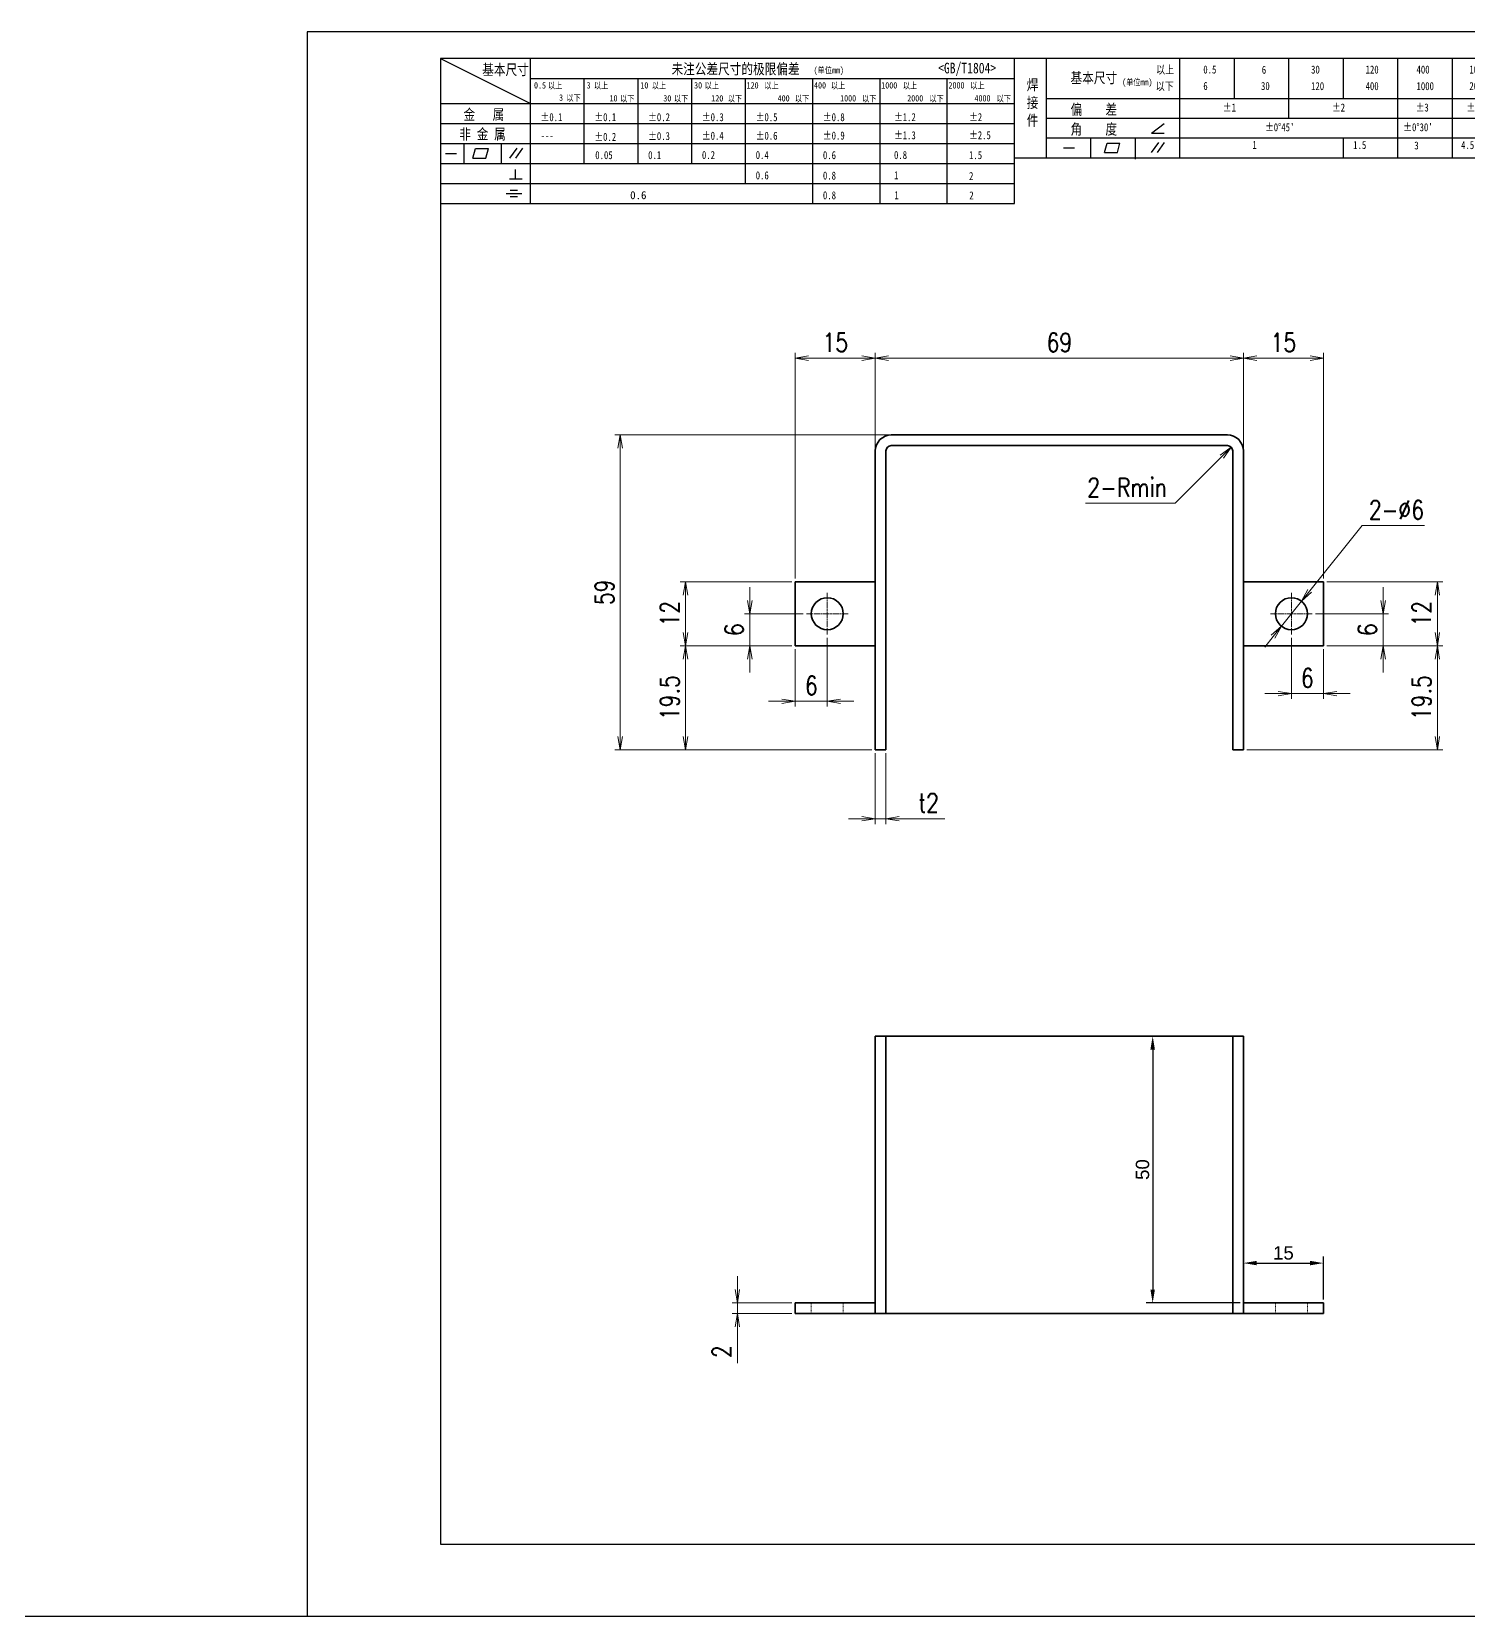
# Model space of a CAD drawing. Header units: millimetres. Extents: x 1201 to 11615, y -7347 to 2683.
# Drawn here: x 8830 to 9099.3, y -3109.3 to -2812.3 of the extents above; entities that cross this region are included whole.
import ezdxf
from ezdxf.enums import TextEntityAlignment as Align

# ---------------------------------------------------------------- set-up
doc = ezdxf.new("R2010")
doc.units = ezdxf.units.MM
for name, pattern in [('AM_ISO02W050x2', [3.75, 3, -0.75]), ('AM_ISO08W050x2', [9, 6, -0.75, 1.5, -0.75]), ('CENTER', [2, 1.25, -0.25, 0.25, -0.25])]:
    doc.linetypes.add(name, pattern=pattern)
for name, color, linetype, lineweight in [('CENTER', 2, 'AM_ISO08W050x2', 15), ('DIM', 3, 'Continuous', 20), ('DRAWING', 7, 'Continuous', 35), ('HIDDEN', 1, 'AM_ISO02W050x2', 18), ('图框', 7, 'Continuous', 15)]:
    doc.layers.add(name, color=color, linetype=linetype, lineweight=lineweight)
doc.layers.add('图\\M+19E79\\M+195B6\\M+18E9A', color=7, linetype='Continuous')
doc.styles.add('DIM', font='romans.shx', dxfattribs={"width": 0.8, "bigfont": 'bigfont.shx'})
doc.styles.get("Standard").update_dxf_attribs({"font": 'arial.ttf'})
doc.styles.add('STYLE1', font='')
doc.styles.add('国标', font='simfang.ttf', dxfattribs={"width": 0.8})
doc.styles.add('标题\\M+18E9A', font='romand.shx', dxfattribs={"oblique": 10, "bigfont": 'bigfont.shx'})
doc.styles.get('STYLE1').set_extended_font_data('SimSun')
doc.dimstyles.new('ISO-25', dxfattribs={"dimtxt": 2.5, "dimasz": 2.5, "dimexe": 1.25, "dimexo": 0.625, "dimtad": 1, "dimtxsty": 'Standard', "dimcen": 2.5, "dimadec": 0, "dimazin": 0, "dimtfac": 1, "dimtmove": 0, "dimatfit": 3, "dimfxl": 0, "dimarcsym": 0})
doc.dimstyles.new('YH 1-1$0', dxfattribs={"dimtxt": 3.5, "dimasz": 2.5, "dimexe": 1, "dimexo": 0.625, "dimgap": 1.2, "dimtad": 1, "dimzin": 9, "dimdsep": 46, "dimtxsty": 'DIM', "dimblk": 'OPEN', "dimcen": 0, "dimclrd": 8, "dimclre": 8, "dimclrt": 2, "dimazin": 2, "dimtfac": 0.5, "dimtmove": 0, "dimatfit": 3, "dimldrblk": 'OPEN', "dimfxl": 0, "dimtolj": 1, "dimlwd": 13, "dimlwe": 13, "dimarcsym": 0})
doc.dimstyles.new('YH 1-1$3', dxfattribs={"dimtxt": 3.5, "dimasz": 2.5, "dimexe": 1, "dimexo": 0.625, "dimgap": 1.2, "dimtad": 1, "dimtoh": 1, "dimzin": 9, "dimdsep": 46, "dimtxsty": 'DIM', "dimblk": 'OPEN', "dimcen": 0, "dimclrd": 8, "dimclre": 8, "dimclrt": 2, "dimazin": 2, "dimtfac": 0.5, "dimtmove": 0, "dimatfit": 3, "dimldrblk": 'OPEN', "dimfxl": 0, "dimtolj": 1, "dimlwd": 13, "dimlwe": 13, "dimarcsym": 0})
doc.dimstyles.new('YH 1-1$4', dxfattribs={"dimtxt": 3.5, "dimasz": 2.5, "dimexe": 1, "dimexo": 0.625, "dimgap": 1.2, "dimtad": 1, "dimtoh": 1, "dimzin": 9, "dimdsep": 46, "dimtxsty": 'DIM', "dimblk": 'OPEN', "dimcen": 0, "dimclrd": 8, "dimclre": 8, "dimclrt": 2, "dimazin": 2, "dimtfac": 0.5, "dimtmove": 0, "dimatfit": 3, "dimldrblk": 'OPEN', "dimfxl": 0, "dimtolj": 1, "dimlwd": 13, "dimlwe": 13, "dimarcsym": 0})

# ---------------------------------------------------------------- blocks, each defined once
blk = doc.blocks.new('GZDEH零件A3图框V01版')
at = {"color": 1, "linetype": 'CENTER', "lineweight": 5, "ltscale": 16.256}
for p, q in [((3175.79, -1823.28), (3175.79, -1830.32)), ((3179.31, -1826.8), (3172.27, -1826.8))]:
    blk.add_line(p, q, dxfattribs=at)
at = {"color": 2, "linetype": 'ByBlock', "lineweight": 30}
for p, q in [((3169.66, -1825.2), (3160.66, -1823.8)), ((3160.66, -1829.8), (3160.66, -1823.8)), ((3169.66, -1825.2), (3169.66, -1828.4)), ((3169.66, -1828.4), (3160.66, -1829.8))]:
    blk.add_line(p, q, dxfattribs=at)
at = {"color": 1, "linetype": 'CENTER', "lineweight": 5, "ltscale": 9.144}
blk.add_line((3169.96, -1826.8), (3160.14, -1826.8), dxfattribs=at)
at = {"color": 2, "linetype": 'ByBlock', "lineweight": 30}
for radius in [3, 1.6]:
    blk.add_circle((3175.79, -1826.8), radius, dxfattribs=at)
at = {"layer": 'Defpoints', "linetype": 'Continuous'}
for p, q in [((2857.49, -1549.46), (2857.49, -1846.46)), ((3277.49, -1549.46), (2857.49, -1549.46)), ((3277.49, -1846.46), (3277.49, -1549.46)), ((2857.49, -1846.46), (3277.49, -1846.46))]:
    blk.add_line(p, q, dxfattribs=at)
at = {"layer": '图\\M+19E79\\M+195B6\\M+18E9A', "linetype": 'Continuous', "lineweight": 30}
for p, q in [((2882.49, -1554.46), (2882.49, -1832.96)), ((3272.49, -1554.46), (2882.49, -1554.46)), ((3272.49, -1832.96), (3272.49, -1554.46)), ((2882.49, -1832.96), (3272.49, -1832.96))]:
    blk.add_line(p, q, dxfattribs=at)
at = {"layer": '图\\M+19E79\\M+195B6\\M+18E9A', "color": 9}
for p, q in [((2882.49, -1554.46), (2899.37, -1562.92)), ((2899.37, -1581.67), (2899.37, -1554.46)), ((2990.09, -1581.67), (2990.09, -1554.46)), ((2996.09, -1573.08), (2996.09, -1554.46)), ((3021.09, -1561.98), (3021.09, -1554.46)), ((3031.31, -1561.98), (3031.31, -1554.46)), ((3041.53, -1561.98), (3041.53, -1554.46)), ((3051.75, -1561.98), (3051.75, -1554.46)), ((3061.98, -1561.98), (3061.98, -1554.46)), ((3072.2, -1561.98), (3072.2, -1554.46)), ((3082.42, -1561.98), (3082.42, -1554.46)), ((3092.64, -1561.98), (3092.64, -1554.46)), ((3102.86, -1561.98), (3102.86, -1554.46)), ((3113.09, -1573.08), (3113.09, -1554.46)), ((2899.37, -1558.24), (2990.09, -1558.24)), ((2909.45, -1574.17), (2909.45, -1558.24)), ((2919.53, -1574.17), (2919.53, -1558.24)), ((2929.61, -1574.17), (2929.61, -1558.24)), ((2939.69, -1577.92), (2939.69, -1558.24)), ((2952.29, -1581.67), (2952.29, -1558.24)), ((2964.89, -1581.67), (2964.89, -1558.24)), ((2977.49, -1581.67), (2977.49, -1558.24)), ((2996.09, -1561.98), (3113.09, -1561.98)), ((3021.09, -1573.08), (3021.09, -1561.98)), ((3041.53, -1565.68), (3041.53, -1561.98)), ((3061.98, -1573.08), (3061.98, -1561.98)), ((3072.2, -1573.08), (3072.2, -1561.98)), ((3082.42, -1565.68), (3082.42, -1561.98)), ((3092.64, -1565.68), (3092.64, -1561.98)), ((3102.86, -1565.68), (3102.86, -1561.98)), ((2882.49, -1562.92), (2990.09, -1562.92)), ((2882.49, -1566.67), (2990.09, -1566.67)), ((2996.09, -1565.68), (3113.09, -1565.68)), ((3015.75, -1568.51), (3018.15, -1566.66)), ((2882.49, -1570.42), (2990.09, -1570.42)), ((2886.92, -1574.12), (2886.92, -1570.42)), ((2893.91, -1574.12), (2893.91, -1570.42)), ((2996.09, -1569.38), (3113.09, -1569.38)), ((3004.42, -1573.08), (3004.42, -1569.38)), ((3006.97, -1572.12), (3007.45, -1570.33)), ((3007.45, -1570.33), (3009.86, -1570.33)), ((3009.39, -1572.12), (3009.86, -1570.33)), ((3012.75, -1573.08), (3012.75, -1569.38)), ((3015.75, -1568.51), (3018.15, -1568.51)), ((3015.81, -1572.12), (3017.15, -1570.26)), ((3016.89, -1572.12), (3018.23, -1570.26)), ((3051.75, -1573.08), (3051.75, -1569.38)), ((3082.42, -1573.08), (3082.42, -1569.48)), ((3092.64, -1573.08), (3092.64, -1569.38)), ((3102.86, -1573.08), (3102.86, -1569.38)), ((2883.43, -1572.27), (2885.49, -1572.27)), ((2888.59, -1573.16), (2889.07, -1571.37)), ((2888.59, -1573.16), (2891, -1573.16)), ((2889.07, -1571.37), (2891.48, -1571.37)), ((2891, -1573.16), (2891.48, -1571.37)), ((2895.52, -1573.16), (2896.85, -1571.3)), ((2896.6, -1573.16), (2897.94, -1571.3)), ((2990.09, -1573.08), (3113.09, -1573.08)), ((2999.26, -1571.23), (3001.32, -1571.23)), ((3006.97, -1572.12), (3009.39, -1572.12)), ((3012.75, -1573.33), (3012.75, -1573.08)), ((2882.49, -1574.17), (2990.09, -1574.17)), ((2895.42, -1577.05), (2897.81, -1577.05)), ((2896.58, -1577.05), (2896.58, -1575.28)), ((2882.49, -1577.92), (2990.09, -1577.92)), ((2894.79, -1579.77), (2897.77, -1579.77)), ((2895.57, -1579.17), (2896.92, -1579.17)), ((2882.49, -1581.67), (2990.09, -1581.67)), ((2895.57, -1580.37), (2896.93, -1580.37)), ((3272.49, -1788.46), (3092.49, -1788.46)), ((3124.99, -1788.46), (3124.99, -1815.96)), ((3181.99, -1788.46), (3181.99, -1832.96)), ((3247.49, -1788.46), (3247.49, -1832.96)), ((3181.99, -1802.21), (3092.49, -1802.21)), ((3181.99, -1802.21), (3272.49, -1802.21)), ((3181.99, -1815.96), (3092.49, -1815.96)), ((3114.17, -1815.96), (3114.17, -1832.96)), ((3114.17, -1815.96), (3114.17, -1832.96)), ((3135.83, -1815.96), (3135.83, -1832.96)), ((3135.83, -1815.96), (3135.83, -1832.96)), ((3181.99, -1815.96), (3272.49, -1815.96))]:
    blk.add_line(p, q, dxfattribs=at)
at = {"layer": '图\\M+19E79\\M+195B6\\M+18E9A', "color": 7}
blk.add_line((3272.49, -1788.46), (3092.49, -1788.46), dxfattribs=at)
at = {"layer": '图\\M+19E79\\M+195B6\\M+18E9A', "color": 9, "linetype": 'Continuous'}
blk.add_line((3092.49, -1832.96), (3092.49, -1788.46), dxfattribs=at)
at = {"layer": '图框', "color": 7}
for p, q in [((3157.49, -1749.46), (3272.49, -1749.46)), ((3157.49, -1832.96), (3157.49, -1749.46))]:
    blk.add_line(p, q, dxfattribs=at)
at = {"layer": '图框', "color": 9}
for p, q in [((3157.49, -1755.46), (3162.49, -1749.46)), ((3162.49, -1749.46), (3167.49, -1755.46)), ((3167.49, -1788.46), (3167.49, -1749.46)), ((3240.49, -1788.46), (3240.49, -1749.46)), ((3252.49, -1749.46), (3252.49, -1788.46)), ((3157.49, -1755.46), (3272.49, -1755.46)), ((3157.49, -1761.46), (3162.49, -1755.46)), ((3162.49, -1755.46), (3167.49, -1761.46)), ((3157.49, -1761.46), (3272.49, -1761.46)), ((3157.49, -1767.46), (3162.49, -1761.46)), ((3162.49, -1761.46), (3167.49, -1767.46)), ((3157.49, -1767.46), (3272.49, -1767.46)), ((3157.49, -1773.46), (3162.49, -1767.46)), ((3162.49, -1767.46), (3167.49, -1773.46)), ((3157.49, -1773.46), (3272.49, -1773.46)), ((3157.49, -1779.46), (3162.49, -1773.46)), ((3162.49, -1773.46), (3167.49, -1779.46)), ((3157.49, -1779.46), (3272.49, -1779.46))]:
    blk.add_line(p, q, dxfattribs=at)
at = {"layer": '图框', "color": 9, "linetype": 'Continuous'}
blk.add_line((3181.99, -1749.46), (3181.99, -1832.96), dxfattribs=at)
at = {"layer": '图\\M+19E79\\M+195B6\\M+18E9A', "color": 9, "style": '国标'}
for s, height, width, p in [('基本尺寸', 2, 0.8, (2890.33, -1557.58)), ('未注公差尺寸的极限偏差', 2, 0.8, (2925.81, -1557.44)), ('<GB/T1804>', 2, 0.8, (2975.78, -1557.27)), ('以上', 1.5, 0.8, (3016.64, -1557.33)), ('0.5', 1.5, 0.8, (3025.49, -1557.3)), ('6', 1.5, 0.8, (3036.45, -1557.34)), ('30', 1.5, 0.8, (3045.69, -1557.31)), ('120', 1.5, 0.8, (3055.91, -1557.31)), ('400', 1.5, 0.8, (3065.46, -1557.31)), ('1000', 1.5, 0.8, (3075.36, -1557.31)), ('2000', 1.5, 0.8, (3085.57, -1557.31)), ('4000', 1.5, 0.8, (3095.57, -1557.31)), ('8000', 1.5, 0.8, (3105.7, -1557.31)), ('30', 1.2, 0.8, (2930.04, -1560.11)), ('基本尺寸', 2, 0.8, (3000.6, -1559.1)), ('以下', 1.5, 0.8, (3016.58, -1560.43)), ('6', 1.5, 0.8, (3025.49, -1560.38)), ('30', 1.5, 0.8, (3036.31, -1560.39)), ('120', 1.5, 0.8, (3045.69, -1560.41)), ('400', 1.5, 0.8, (3055.91, -1560.41)), ('1000', 1.5, 0.8, (3065.46, -1560.41)), ('2000', 1.5, 0.8, (3075.36, -1560.41)), ('4000', 1.5, 0.8, (3085.57, -1560.41)), ('8000', 1.5, 0.8, (3095.57, -1560.41)), ('12000', 1.5, 0.8, (3105.7, -1560.41)), ('金   属', 2, 0.8, (2886.82, -1565.98)), ('±0.1', 1.5, 0.8, (2901.27, -1566.23)), ('±0.1', 1.5, 0.8, (2911.35, -1566.23)), ('±0.2', 1.5, 0.8, (2921.43, -1566.23)), ('±0.3', 1.5, 0.8, (2931.51, -1566.23)), ('±0.5', 1.5, 0.8, (2941.59, -1566.23)), ('±0.8', 1.5, 0.8, (2954.19, -1566.23)), ('±1.2', 1.5, 0.8, (2967.51, -1566.23)), ('±2', 1.5, 0.8, (2981.58, -1566.23)), ('偏    差', 2, 0.8, (3000.6, -1565.04)), ('±1', 1.5, 0.8, (3029.16, -1564.42)), ('±2', 1.5, 0.8, (3049.61, -1564.42)), ('±3', 1.5, 0.8, (3065.3, -1564.42)), ('±4', 1.5, 0.8, (3074.85, -1564.42)), ('±6', 1.5, 0.8, (3085.22, -1564.42)), ('±8', 1.5, 0.8, (3095.06, -1564.42)), ('±10', 1.5, 0.8, (3105.02, -1564.42)), ('非 金 属', 2, 0.8, (2886.02, -1569.65)), ('±0.3', 1.5, 0.8, (2921.43, -1569.77)), ('±0.4', 1.5, 0.8, (2931.51, -1569.71)), ('±0.6', 1.5, 0.8, (2941.59, -1569.71)), ('±0.9', 1.5, 0.8, (2954.19, -1569.68)), ('±1.3', 1.5, 0.8, (2967.51, -1569.62)), ('±2.5', 1.5, 0.8, (2981.58, -1569.61)), ('角    度', 2, 0.8, (3000.6, -1568.74)), ("±0%%D45'", 1.5, 0.8, (3037.06, -1568.12)), ("±0%%D30'", 1.5, 0.8, (3062.98, -1568.12)), ("±0%%D20'", 1.5, 0.8, (3087.38, -1568.12)), ('---', 1.5, 0.8, (2901.27, -1569.65)), ('±0.2', 1.5, 0.8, (2911.35, -1569.92)), ('1', 1.5, 0.8, (3034.69, -1571.43)), ('1.5', 1.5, 0.8, (3053.59, -1571.46)), ('3', 1.5, 0.8, (3065.05, -1571.53)), ('4.5', 1.5, 0.8, (3073.82, -1571.46)), ('6', 1.5, 0.8, (3085.28, -1571.6)), ('8', 1.5, 0.8, (3095.68, -1571.56)), ('10', 1.5, 0.8, (3105.36, -1571.47)), ('0.1', 1.5, 0.8, (2921.43, -1573.34)), ('0.2', 1.5, 0.8, (2931.51, -1573.33)), ('0.4', 1.5, 0.8, (2941.59, -1573.33)), ('0.6', 1.5, 0.8, (2954.19, -1573.35)), ('0.8', 1.5, 0.8, (2967.51, -1573.33)), ('1.5', 1.5, 0.8, (2981.58, -1573.34)), ('0.6', 1.5, 0.8, (2941.59, -1577.14)), ('0.8', 1.5, 0.8, (2954.19, -1577.17)), ('1', 1.5, 0.8, (2967.51, -1577.12)), ('2', 1.5, 0.8, (2981.58, -1577.26)), ('0.8', 1.5, 0.8, (2954.19, -1580.87)), ('1', 1.5, 0.8, (2967.59, -1580.86)), ('2', 1.5, 0.8, (2981.62, -1580.89)), ('热处理', 2.5, 0.8, (3095.03, -1792.46)), ('材  质', 2.5, 0.8, (3128.04, -1792.46)), ('项目编码 PROJECT', 2.5, 0.8, (3248.13, -1792.43)), ('表面粗糙度', 2.5, 0.8, (3094.05, -1806.21)), ('表面处理', 2.5, 0.8, (3125.41, -1806.21)), ('SURFACE TREATMENT', 2.5, 0.6, (3138.47, -1806.21)), ('比  例\u3000', 2.5, 0.8, (3159.1, -1806.21)), ('SCALE', 2.5, 0.8, (3171.15, -1806.21)), ('名称\u3000', 2.5, 0.8, (3182.54, -1806.21)), ('NAME', 2.5, 0.8, (3188.8, -1806.21)), ('数  量', 2.5, 0.8, (3250.61, -1806.05)), ("QT'Y ", 2.5, 0.8, (3263.86, -1806.05)), (' DESIGN', 2.5, 0.8, (3101.47, -1819.96)), (' DRAW', 2.5, 0.8, (3124.78, -1819.96)), ("CHK'D", 2.5, 0.8, (3147.58, -1819.96)), ('三角法', 2.5, 0.8, (3164.9, -1819.96)), ('图号', 2.5, 0.8, (3182.36, -1819.96)), ('DWG.NO.', 2.5, 0.8, (3189.16, -1819.96)), ('图示为', 2.5, 0.8, (3249.94, -1819.93)), ('<LH/RH>', 2.5, 0.8, (3260.31, -1819.93))]:
    blk.add_text(s, height=height, dxfattribs=dict(at, width=width)).set_placement(p)
at = {"layer": '图\\M+19E79\\M+195B6\\M+18E9A', "color": 9, "lineweight": 15, "style": '国标', "width": 0.8}
for s, p in [('(单位mm)', (2952.44, -1557.27)), ('0.5', (2900.03, -1560.11)), ('以上', (2902.64, -1560.16)), ('3', (2909.88, -1560.11)), ('以上', (2911.25, -1560.16)), ('10', (2919.96, -1560.11)), ('以上', (2922.09, -1560.16)), ('以上', (2932.02, -1560.16)), ('120', (2939.88, -1560.11)), ('以上', (2943.21, -1560.16)), ('400', (2952.52, -1560.11)), ('以上', (2955.68, -1560.16)), ('1000', (2965.12, -1560.11)), ('以上', (2969.16, -1560.16)), ('2000', (2977.72, -1560.11)), ('以上', (2981.8, -1560.16)), ('(单位mm)', (3010.27, -1559.51)), ('3', (2904.73, -1562.41)), ('以下', (2906.1, -1562.46)), ('10', (2914.19, -1562.54)), ('以下', (2916.18, -1562.59)), ('30', (2924.27, -1562.54)), ('以下', (2926.26, -1562.59)), ('120', (2933.26, -1562.54)), ('以下', (2936.34, -1562.59)), ('400', (2945.7, -1562.54)), ('以下', (2948.94, -1562.59)), ('1000', (2957.41, -1562.54)), ('以下', (2961.54, -1562.59)), ('2000', (2969.99, -1562.54)), ('以下', (2974.14, -1562.59)), ('4000', (2982.59, -1562.54)), ('以下', (2986.74, -1562.59))]:
    blk.add_text(s, height=1.2, dxfattribs=at).set_placement(p)
at = {"layer": '图\\M+19E79\\M+195B6\\M+18E9A', "color": 9, "lineweight": 13, "style": '国标'}
blk.add_text('0.6', height=1.5, dxfattribs=at).set_placement((2918.05, -1580.85))
at = {"layer": '图\\M+19E79\\M+195B6\\M+18E9A', "color": 9, "style": '国标', "width": 0.8}
for s, p in [('HEAT TREAT', (3114.49, -1792.46)), ('MATERIAL', (3148.14, -1792.46)), ('客户', (3185.68, -1792.46)), ('USER', (3191.46, -1792.46)), ('FINISH', (3116.48, -1806.21)), ('设  计', (3097.79, -1819.96)), ('制  图', (3119.43, -1819.96)), ('检  图', (3141.11, -1819.96)), ('日期:', (3096.09, -1832)), ('日期:', (3117.71, -1832.1)), ('日期:', (3139.62, -1832))]:
    blk.add_text(s, height=2.5, dxfattribs=at).set_placement(p, align=Align.CENTER)
for s, p in [('车 型', (3162.87, -1791.2)), ('MODEL', (3175.2, -1791.24))]:
    blk.add_text(s, height=2.5, dxfattribs=at).set_placement(p, align=Align.MIDDLE)
at = {"layer": '图\\M+19E79\\M+195B6\\M+18E9A', "color": 7, "lineweight": -3, "style": 'STYLE1', "oblique": 15}
blk.add_text('广州市瑞欧智能设备有限公司', height=3.8, dxfattribs=at).set_placement((3172.16, -1838.51))
at = {"layer": '图\\M+19E79\\M+195B6\\M+18E9A', "color": 7, "style": '标题\\M+18E9A', "oblique": 10}
blk.add_text('A3', height=4, dxfattribs=at).set_placement((3269.91, -1840.2), align=Align.MIDDLE)
at = {"layer": '图\\M+19E79\\M+195B6\\M+18E9A', "color": 7, "style": '标题\\M+18E9A', "oblique": 10, "width": 0.75}
blk.add_text('Guangzhou RUIO Intelligent Equipment Co., Ltd. ', height=2.5, dxfattribs=at).set_placement((3211.26, -1842.9), align=Align.MIDDLE)
at = {"layer": '图\\M+19E79\\M+195B6\\M+18E9A', "color": 9, "insert": (2992.39, -1558.41), "char_height": 2, "width": 3.1877, "attachment_point": 1, "style": '国标'}
blk.add_mtext('焊\\P接\\P件', dxfattribs=at)
at = {"layer": '图\\M+19E79\\M+195B6\\M+18E9A', "color": 9, "insert": (2911.51, -1573.37), "char_height": 1.5, "attachment_point": 7, "style": '国标'}
blk.add_mtext_dynamic_manual_height_columns('0.05', width=5.1982, gutter_width=12.5, heights=[0], dxfattribs=at)
at = {"layer": '图框', "color": 9, "style": '国标', "width": 0.8}
for s, p in [('记 号', (3162.47, -1782.94)), ('年 月 日', (3174.9, -1782.98)), ('变  更  事  由', (3211.24, -1782.93)), ('C.L.', (3162.86, -1787.45)), ('DATE', (3174.85, -1787.42)), ('REVIEW', (3211.55, -1787.45))]:
    blk.add_text(s, height=2, dxfattribs=at).set_placement(p, align=Align.CENTER)
for s, p in [('制 图', (3246.15, -1781.95)), ('备    注', (3262.68, -1781.92)), ('DR', (3246.06, -1786.34)), ('REMARKS', (3262.57, -1786.32))]:
    blk.add_text(s, height=2, dxfattribs=at).set_placement(p, align=Align.MIDDLE)
blk = doc.blocks.new('_Open')
at = {"color": 0, "linetype": 'ByBlock', "lineweight": -2}
for p, q in [((-1, 0.17), (0, 0)), ((-1, -0.17), (0, 0)), ((0, 0), (-1, 0))]:
    blk.add_line(p, q, dxfattribs=at)
blk = doc.blocks.new('*D694')
at = {"layer": 'Defpoints', "color": 0, "ltscale": 2, "transparency": 16777216}
for p in [(8988.11, -2873.53), (8988.11, -2890.93), (8973.11, -2915.43)]:
    blk.add_point(p, dxfattribs=at)
at = {"layer": 'DIM', "color": 8, "lineweight": 13, "ltscale": 2, "transparency": 16777216}
for p, q in [((8973.11, -2914.81), (8973.11, -2872.53)), ((8975.61, -2873.53), (8985.61, -2873.53)), ((8988.11, -2890.31), (8988.11, -2872.53))]:
    blk.add_line(p, q, dxfattribs=at)
at = {"layer": 'DIM', "color": 8, "lineweight": 13, "ltscale": 2, "transparency": 16777216, "xscale": 2.5, "yscale": 2.5, "zscale": 2.5, "rotation": 180}
blk.add_blockref('_Open', (8973.11, -2873.53), dxfattribs=at)
at = {"layer": 'DIM', "color": 8, "lineweight": 13, "ltscale": 2, "transparency": 16777216, "xscale": 2.5, "yscale": 2.5, "zscale": 2.5}
blk.add_blockref('_Open', (8988.11, -2873.53), dxfattribs=at)
at = {"layer": 'DIM', "color": 2, "ltscale": 2, "transparency": 16777216, "insert": (8980.61, -2870.58), "char_height": 3.5, "attachment_point": 5, "style": 'DIM'}
blk.add_mtext('\\A1;15', dxfattribs=at)
blk = doc.blocks.new('*D695')
at = {"layer": 'Defpoints', "color": 0, "ltscale": 2, "transparency": 16777216}
for p in [(9057.11, -2873.53), (8988.11, -2890.93), (9057.11, -2890.93)]:
    blk.add_point(p, dxfattribs=at)
at = {"layer": 'DIM', "color": 8, "lineweight": 13, "ltscale": 2, "transparency": 16777216}
for p, q in [((8988.11, -2890.31), (8988.11, -2872.53)), ((8990.61, -2873.53), (9054.61, -2873.53)), ((9057.11, -2890.31), (9057.11, -2872.53))]:
    blk.add_line(p, q, dxfattribs=at)
at = {"layer": 'DIM', "color": 8, "lineweight": 13, "ltscale": 2, "transparency": 16777216, "xscale": 2.5, "yscale": 2.5, "zscale": 2.5, "rotation": 180}
blk.add_blockref('_Open', (8988.11, -2873.53), dxfattribs=at)
at = {"layer": 'DIM', "color": 8, "lineweight": 13, "ltscale": 2, "transparency": 16777216, "xscale": 2.5, "yscale": 2.5, "zscale": 2.5}
blk.add_blockref('_Open', (9057.11, -2873.53), dxfattribs=at)
at = {"layer": 'DIM', "color": 2, "ltscale": 2, "transparency": 16777216, "insert": (9022.61, -2870.58), "char_height": 3.5, "attachment_point": 5, "style": 'DIM'}
blk.add_mtext('\\A1;69', dxfattribs=at)
blk = doc.blocks.new('*D696')
at = {"layer": 'Defpoints', "color": 0, "ltscale": 2, "transparency": 16777216}
for p in [(9072.11, -2873.53), (9057.11, -2890.93), (9072.11, -2915.43)]:
    blk.add_point(p, dxfattribs=at)
at = {"layer": 'DIM', "color": 8, "lineweight": 13, "ltscale": 2, "transparency": 16777216}
for p, q in [((9057.11, -2890.31), (9057.11, -2872.53)), ((9059.61, -2873.53), (9069.61, -2873.53)), ((9072.11, -2914.81), (9072.11, -2872.53))]:
    blk.add_line(p, q, dxfattribs=at)
at = {"layer": 'DIM', "color": 8, "lineweight": 13, "ltscale": 2, "transparency": 16777216, "xscale": 2.5, "yscale": 2.5, "zscale": 2.5, "rotation": 180}
blk.add_blockref('_Open', (9057.11, -2873.53), dxfattribs=at)
at = {"layer": 'DIM', "color": 8, "lineweight": 13, "ltscale": 2, "transparency": 16777216, "xscale": 2.5, "yscale": 2.5, "zscale": 2.5}
blk.add_blockref('_Open', (9072.11, -2873.53), dxfattribs=at)
at = {"layer": 'DIM', "color": 2, "ltscale": 2, "transparency": 16777216, "insert": (9064.61, -2870.58), "char_height": 3.5, "attachment_point": 5, "style": 'DIM'}
blk.add_mtext('\\A1;15', dxfattribs=at)
blk = doc.blocks.new('*D697')
at = {"layer": 'Defpoints', "color": 0, "ltscale": 2, "transparency": 16777216}
for p in [(8973.11, -2915.43), (8952.53, -2927.43), (8973.11, -2927.43)]:
    blk.add_point(p, dxfattribs=at)
at = {"layer": 'DIM', "color": 8, "lineweight": 13, "ltscale": 2, "transparency": 16777216}
for p, q in [((8972.48, -2915.43), (8951.53, -2915.43)), ((8952.53, -2917.93), (8952.53, -2924.93)), ((8972.48, -2927.43), (8951.53, -2927.43))]:
    blk.add_line(p, q, dxfattribs=at)
at = {"layer": 'DIM', "color": 8, "lineweight": 13, "ltscale": 2, "transparency": 16777216, "xscale": 2.5, "yscale": 2.5, "zscale": 2.5}
for p, rotation in [((8952.53, -2915.43), 90), ((8952.53, -2927.43), 270)]:
    blk.add_blockref('_Open', p, dxfattribs=dict(at, rotation=rotation))
at = {"layer": 'DIM', "color": 2, "ltscale": 2, "transparency": 16777216, "insert": (8949.58, -2921.43), "char_height": 3.5, "attachment_point": 5, "rotation": 90, "style": 'DIM'}
blk.add_mtext('\\A1;12', dxfattribs=at)
blk = doc.blocks.new('*D698')
at = {"layer": 'Defpoints', "color": 0, "ltscale": 2, "transparency": 16777216}
for p in [(8940.29, -2887.93), (8991.11, -2887.93), (8988.11, -2946.93)]:
    blk.add_point(p, dxfattribs=at)
at = {"layer": 'DIM', "color": 8, "lineweight": 13, "ltscale": 2, "transparency": 16777216}
for p, q in [((8990.48, -2887.93), (8939.29, -2887.93)), ((8940.29, -2944.43), (8940.29, -2890.43)), ((8987.48, -2946.93), (8939.29, -2946.93))]:
    blk.add_line(p, q, dxfattribs=at)
at = {"layer": 'DIM', "color": 8, "lineweight": 13, "ltscale": 2, "transparency": 16777216, "xscale": 2.5, "yscale": 2.5, "zscale": 2.5}
for p, rotation in [((8940.29, -2887.93), 90), ((8940.29, -2946.93), 270)]:
    blk.add_blockref('_Open', p, dxfattribs=dict(at, rotation=rotation))
at = {"layer": 'DIM', "color": 2, "ltscale": 2, "transparency": 16777216, "insert": (8937.34, -2917.43), "char_height": 3.5, "attachment_point": 5, "rotation": 90, "style": 'DIM'}
blk.add_mtext('\\A1;59', dxfattribs=at)
blk = doc.blocks.new('*D699')
at = {"layer": 'Defpoints', "color": 0, "ltscale": 2, "transparency": 16777216}
for p in [(8973.11, -2927.43), (8952.53, -2946.93), (8988.11, -2946.93)]:
    blk.add_point(p, dxfattribs=at)
at = {"layer": 'DIM', "color": 8, "lineweight": 13, "ltscale": 2, "transparency": 16777216}
for p, q in [((8972.48, -2927.43), (8951.53, -2927.43)), ((8952.53, -2929.93), (8952.53, -2944.43)), ((8987.48, -2946.93), (8951.53, -2946.93))]:
    blk.add_line(p, q, dxfattribs=at)
at = {"layer": 'DIM', "color": 8, "lineweight": 13, "ltscale": 2, "transparency": 16777216, "xscale": 2.5, "yscale": 2.5, "zscale": 2.5}
for p, rotation in [((8952.53, -2927.43), 90), ((8952.53, -2946.93), 270)]:
    blk.add_blockref('_Open', p, dxfattribs=dict(at, rotation=rotation))
at = {"layer": 'DIM', "color": 2, "ltscale": 2, "transparency": 16777216, "insert": (8949.58, -2937.18), "char_height": 3.5, "attachment_point": 5, "rotation": 90, "style": 'DIM'}
blk.add_mtext('\\A1;19.5', dxfattribs=at)
blk = doc.blocks.new('*D700')
at = {"layer": 'Defpoints', "color": 0, "ltscale": 2, "transparency": 16777216}
for p in [(8975.21, -2921.43), (8964.6, -2927.43), (8973.11, -2927.43)]:
    blk.add_point(p, dxfattribs=at)
at = {"layer": 'DIM', "color": 8, "lineweight": 13, "ltscale": 2, "transparency": 16777216}
for p, q in [((8964.6, -2918.93), (8964.6, -2916.43)), ((8974.58, -2921.43), (8963.6, -2921.43)), ((8964.6, -2921.43), (8964.6, -2927.43)), ((8972.48, -2927.43), (8963.6, -2927.43)), ((8964.6, -2929.93), (8964.6, -2932.43))]:
    blk.add_line(p, q, dxfattribs=at)
at = {"layer": 'DIM', "color": 8, "lineweight": 13, "ltscale": 2, "transparency": 16777216, "xscale": 2.5, "yscale": 2.5, "zscale": 2.5}
for p, rotation in [((8964.6, -2921.43), 270), ((8964.6, -2927.43), 90)]:
    blk.add_blockref('_Open', p, dxfattribs=dict(at, rotation=rotation))
at = {"layer": 'DIM', "color": 2, "ltscale": 2, "transparency": 16777216, "insert": (8961.65, -2924.43), "char_height": 3.5, "attachment_point": 5, "rotation": 90, "style": 'DIM'}
blk.add_mtext('\\A1;6', dxfattribs=at)
blk = doc.blocks.new('*D701')
at = {"layer": 'Defpoints', "color": 0, "ltscale": 2, "transparency": 16777216}
for p in [(8979.11, -2925.33), (8973.11, -2927.43), (8973.11, -2937.85)]:
    blk.add_point(p, dxfattribs=at)
at = {"layer": 'DIM', "color": 8, "lineweight": 13, "ltscale": 2, "transparency": 16777216}
for p, q in [((8973.11, -2928.06), (8973.11, -2938.85)), ((8979.11, -2925.96), (8979.11, -2938.85)), ((8970.61, -2937.85), (8968.11, -2937.85)), ((8979.11, -2937.85), (8973.11, -2937.85)), ((8981.61, -2937.85), (8984.11, -2937.85))]:
    blk.add_line(p, q, dxfattribs=at)
at = {"layer": 'DIM', "color": 8, "lineweight": 13, "ltscale": 2, "transparency": 16777216, "xscale": 2.5, "yscale": 2.5, "zscale": 2.5}
blk.add_blockref('_Open', (8973.11, -2937.85), dxfattribs=at)
at = {"layer": 'DIM', "color": 8, "lineweight": 13, "ltscale": 2, "transparency": 16777216, "xscale": 2.5, "yscale": 2.5, "zscale": 2.5, "rotation": 180}
blk.add_blockref('_Open', (8979.11, -2937.85), dxfattribs=at)
at = {"layer": 'DIM', "color": 2, "ltscale": 2, "transparency": 16777216, "insert": (8976.11, -2934.9), "char_height": 3.5, "attachment_point": 5, "style": 'DIM'}
blk.add_mtext('\\A1;6', dxfattribs=at)
blk = doc.blocks.new('*D702')
at = {"layer": 'Defpoints', "color": 0, "ltscale": 2, "transparency": 16777216}
for p in [(9072.11, -2927.43), (9057.11, -2946.93), (9093.47, -2946.93)]:
    blk.add_point(p, dxfattribs=at)
at = {"layer": 'DIM', "color": 8, "lineweight": 13, "ltscale": 2, "transparency": 16777216}
for p, q in [((9072.73, -2927.43), (9094.47, -2927.43)), ((9093.47, -2929.93), (9093.47, -2944.43)), ((9057.73, -2946.93), (9094.47, -2946.93))]:
    blk.add_line(p, q, dxfattribs=at)
at = {"layer": 'DIM', "color": 8, "lineweight": 13, "ltscale": 2, "transparency": 16777216, "xscale": 2.5, "yscale": 2.5, "zscale": 2.5}
for p, rotation in [((9093.47, -2927.43), 90), ((9093.47, -2946.93), 270)]:
    blk.add_blockref('_Open', p, dxfattribs=dict(at, rotation=rotation))
at = {"layer": 'DIM', "color": 2, "ltscale": 2, "transparency": 16777216, "insert": (9090.52, -2937.18), "char_height": 3.5, "attachment_point": 5, "rotation": 90, "style": 'DIM'}
blk.add_mtext('\\A1;19.5', dxfattribs=at)
blk = doc.blocks.new('*D703')
at = {"layer": 'Defpoints', "color": 0, "ltscale": 2, "transparency": 16777216}
for p in [(9070.01, -2921.43), (9072.11, -2927.43), (9083.29, -2927.43)]:
    blk.add_point(p, dxfattribs=at)
at = {"layer": 'DIM', "color": 8, "lineweight": 13, "ltscale": 2, "transparency": 16777216}
for p, q in [((9083.29, -2918.93), (9083.29, -2916.43)), ((9070.63, -2921.43), (9084.29, -2921.43)), ((9083.29, -2921.43), (9083.29, -2927.43)), ((9072.73, -2927.43), (9084.29, -2927.43)), ((9083.29, -2929.93), (9083.29, -2932.43))]:
    blk.add_line(p, q, dxfattribs=at)
at = {"layer": 'DIM', "color": 8, "lineweight": 13, "ltscale": 2, "transparency": 16777216, "xscale": 2.5, "yscale": 2.5, "zscale": 2.5}
for p, rotation in [((9083.29, -2921.43), 270), ((9083.29, -2927.43), 90)]:
    blk.add_blockref('_Open', p, dxfattribs=dict(at, rotation=rotation))
at = {"layer": 'DIM', "color": 2, "ltscale": 2, "transparency": 16777216, "insert": (9080.34, -2924.43), "char_height": 3.5, "attachment_point": 5, "rotation": 90, "style": 'DIM'}
blk.add_mtext('\\A1;6', dxfattribs=at)
blk = doc.blocks.new('*D704')
at = {"layer": 'Defpoints', "color": 0, "ltscale": 2, "transparency": 16777216}
for p in [(9072.11, -2915.43), (9093.47, -2915.43), (9072.11, -2927.43)]:
    blk.add_point(p, dxfattribs=at)
at = {"layer": 'DIM', "color": 8, "lineweight": 13, "ltscale": 2, "transparency": 16777216}
for p, q in [((9072.73, -2915.43), (9094.47, -2915.43)), ((9093.47, -2924.93), (9093.47, -2917.93)), ((9072.73, -2927.43), (9094.47, -2927.43))]:
    blk.add_line(p, q, dxfattribs=at)
at = {"layer": 'DIM', "color": 8, "lineweight": 13, "ltscale": 2, "transparency": 16777216, "xscale": 2.5, "yscale": 2.5, "zscale": 2.5}
for p, rotation in [((9093.47, -2915.43), 90), ((9093.47, -2927.43), 270)]:
    blk.add_blockref('_Open', p, dxfattribs=dict(at, rotation=rotation))
at = {"layer": 'DIM', "color": 2, "ltscale": 2, "transparency": 16777216, "insert": (9090.52, -2921.43), "char_height": 3.5, "attachment_point": 5, "rotation": 90, "style": 'DIM'}
blk.add_mtext('\\A1;12', dxfattribs=at)
blk = doc.blocks.new('*D705')
at = {"layer": 'Defpoints', "color": 0, "ltscale": 2, "transparency": 16777216}
for p in [(9066.11, -2925.33), (9072.11, -2927.43), (9072.11, -2936.42)]:
    blk.add_point(p, dxfattribs=at)
at = {"layer": 'DIM', "color": 8, "lineweight": 13, "ltscale": 2, "transparency": 16777216}
for p, q in [((9066.11, -2925.96), (9066.11, -2937.42)), ((9072.11, -2928.06), (9072.11, -2937.42)), ((9063.61, -2936.42), (9061.11, -2936.42)), ((9066.11, -2936.42), (9072.11, -2936.42)), ((9074.61, -2936.42), (9077.11, -2936.42))]:
    blk.add_line(p, q, dxfattribs=at)
at = {"layer": 'DIM', "color": 8, "lineweight": 13, "ltscale": 2, "transparency": 16777216, "xscale": 2.5, "yscale": 2.5, "zscale": 2.5}
blk.add_blockref('_Open', (9066.11, -2936.42), dxfattribs=at)
at = {"layer": 'DIM', "color": 8, "lineweight": 13, "ltscale": 2, "transparency": 16777216, "xscale": 2.5, "yscale": 2.5, "zscale": 2.5, "rotation": 180}
blk.add_blockref('_Open', (9072.11, -2936.42), dxfattribs=at)
at = {"layer": 'DIM', "color": 2, "ltscale": 2, "transparency": 16777216, "insert": (9069.11, -2933.47), "char_height": 3.5, "attachment_point": 5, "style": 'DIM'}
blk.add_mtext('\\A1;6', dxfattribs=at)
blk = doc.blocks.new('*D706')
at = {"layer": 'Defpoints', "color": 0, "ltscale": 2, "transparency": 16777216}
for p in [(8988.11, -2946.93), (8990.11, -2946.93), (8990.11, -2959.85)]:
    blk.add_point(p, dxfattribs=at)
at = {"layer": 'DIM', "color": 8, "lineweight": 13, "ltscale": 2, "transparency": 16777216}
for p, q in [((8988.11, -2947.56), (8988.11, -2960.85)), ((8990.11, -2947.56), (8990.11, -2960.85)), ((8985.61, -2959.85), (8983.11, -2959.85)), ((8988.11, -2959.85), (8990.11, -2959.85)), ((8992.61, -2959.85), (9001.11, -2959.85))]:
    blk.add_line(p, q, dxfattribs=at)
at = {"layer": 'DIM', "color": 8, "lineweight": 13, "ltscale": 2, "transparency": 16777216, "xscale": 2.5, "yscale": 2.5, "zscale": 2.5}
blk.add_blockref('_Open', (8988.11, -2959.85), dxfattribs=at)
at = {"layer": 'DIM', "color": 8, "lineweight": 13, "ltscale": 2, "transparency": 16777216, "xscale": 2.5, "yscale": 2.5, "zscale": 2.5, "rotation": 180}
blk.add_blockref('_Open', (8990.11, -2959.85), dxfattribs=at)
at = {"layer": 'DIM', "color": 2, "ltscale": 2, "transparency": 16777216, "insert": (8998.11, -2956.9), "char_height": 3.5, "attachment_point": 5, "style": 'DIM'}
blk.add_mtext('\\A1;t2', dxfattribs=at)
blk = doc.blocks.new('*D707')
at = {"layer": 'Defpoints', "color": 0, "ltscale": 2, "transparency": 16777216}
for p in [(9054.11, -2890.93), (9054.82, -2890.23)]:
    blk.add_point(p, dxfattribs=at)
at = {"layer": 'DIM', "color": 8, "lineweight": 13, "ltscale": 2, "transparency": 16777216}
for p, q in [((9044.3, -2900.7), (9053.04, -2891.99)), ((9027.5, -2900.7), (9044.3, -2900.7))]:
    blk.add_line(p, q, dxfattribs=at)
at = {"layer": 'DIM', "color": 8, "lineweight": 13, "ltscale": 2, "transparency": 16777216, "xscale": 2.5, "yscale": 2.5, "zscale": 2.5, "rotation": 44.88212914304128}
blk.add_blockref('_Open', (9054.82, -2890.23), dxfattribs=at)
at = {"layer": 'DIM', "color": 2, "ltscale": 2, "transparency": 16777216, "insert": (9035.3, -2897.75), "char_height": 3.5, "attachment_point": 5, "style": 'DIM'}
blk.add_mtext('\\A1;{\\Fromans,bigfont|c134;2-Rmin}', dxfattribs=at)
blk = doc.blocks.new('*D708')
at = {"layer": 'Defpoints', "color": 0, "ltscale": 2, "transparency": 16777216}
for p in [(9067.98, -2919.09), (9064.23, -2923.78)]:
    blk.add_point(p, dxfattribs=at)
at = {"layer": 'DIM', "color": 8, "lineweight": 13, "ltscale": 2, "transparency": 16777216}
for p, q in [((9079.34, -2904.91), (9069.54, -2917.14)), ((9091.07, -2904.91), (9079.34, -2904.91)), ((9064.23, -2923.78), (9067.98, -2919.09)), ((9062.67, -2925.73), (9061.11, -2927.68))]:
    blk.add_line(p, q, dxfattribs=at)
at = {"layer": 'DIM', "color": 8, "lineweight": 13, "ltscale": 2, "transparency": 16777216, "xscale": 2.5, "yscale": 2.5, "zscale": 2.5}
for p, rotation in [((9067.98, -2919.09), 231.3263742191638), ((9064.23, -2923.78), 51.32637421916377)]:
    blk.add_blockref('_Open', p, dxfattribs=dict(at, rotation=rotation))
at = {"layer": 'DIM', "color": 2, "ltscale": 2, "transparency": 16777216, "insert": (9085.8, -2901.96), "char_height": 3.5, "attachment_point": 5, "style": 'DIM'}
blk.add_mtext('\\A1;2-%%c6', dxfattribs=at)
blk = doc.blocks.new('*D709')
at = {"layer": 'Defpoints', "color": 0, "ltscale": 2, "transparency": 16777216}
for p in [(8962.25, -3052.62), (8973.11, -3050.62), (8973.11, -3052.62)]:
    blk.add_point(p, dxfattribs=at)
at = {"layer": 'DIM', "color": 8, "lineweight": 13, "ltscale": 2, "transparency": 16777216}
for p, q in [((8962.25, -3048.12), (8962.25, -3045.62)), ((8972.48, -3050.62), (8961.25, -3050.62)), ((8972.48, -3052.62), (8961.25, -3052.62)), ((8962.25, -3050.62), (8962.25, -3052.62)), ((8962.25, -3055.12), (8962.25, -3061.89))]:
    blk.add_line(p, q, dxfattribs=at)
at = {"layer": 'DIM', "color": 8, "lineweight": 13, "ltscale": 2, "transparency": 16777216, "xscale": 2.5, "yscale": 2.5, "zscale": 2.5}
for p, rotation in [((8962.25, -3050.62), 270), ((8962.25, -3052.62), 90)]:
    blk.add_blockref('_Open', p, dxfattribs=dict(at, rotation=rotation))
at = {"layer": 'DIM', "color": 2, "ltscale": 2, "transparency": 16777216, "insert": (8959.3, -3059.75), "char_height": 3.5, "attachment_point": 5, "rotation": 90, "style": 'DIM'}
blk.add_mtext('\\A1;2', dxfattribs=at)
blk = doc.blocks.new('*D726')
at = {"layer": 'Defpoints', "color": 0, "transparency": 16777216}
for p in [(9057.11, -3000.62), (9040.1, -3050.62), (9057.11, -3050.62)]:
    blk.add_point(p, dxfattribs=at)
at = {"layer": 'DIM', "color": 0, "lineweight": -2, "transparency": 16777216}
for p, q in [((9056.48, -3000.62), (9038.85, -3000.62)), ((9040.1, -3003.12), (9040.1, -3048.12)), ((9056.48, -3050.62), (9038.85, -3050.62))]:
    blk.add_line(p, q, dxfattribs=at)
at = {"layer": 'DIM', "color": 0, "transparency": 16777216}
for points in [[(9039.68, -3003.12), (9040.52, -3003.12), (9040.1, -3000.62)], [(9039.68, -3048.12), (9040.52, -3048.12), (9040.1, -3050.62)]]:
    blk.add_solid(points, dxfattribs=at)
at = {"layer": 'DIM', "color": 0, "transparency": 16777216, "insert": (9038.2, -3025.62), "char_height": 2.5, "attachment_point": 5, "rotation": 90}
blk.add_mtext('50', dxfattribs=at)
blk = doc.blocks.new('*D727')
at = {"layer": 'Defpoints', "color": 0, "transparency": 16777216}
for p in [(9072.11, -3043.15), (9057.11, -3050.62), (9072.11, -3050.62)]:
    blk.add_point(p, dxfattribs=at)
at = {"layer": 'DIM', "color": 0, "lineweight": -2, "transparency": 16777216}
for p, q in [((9057.11, -3050), (9057.11, -3041.9)), ((9059.61, -3043.15), (9069.61, -3043.15)), ((9072.11, -3050), (9072.11, -3041.9))]:
    blk.add_line(p, q, dxfattribs=at)
at = {"layer": 'DIM', "color": 0, "transparency": 16777216}
for points in [[(9059.61, -3042.73), (9059.61, -3043.56), (9057.11, -3043.15)], [(9069.61, -3042.73), (9069.61, -3043.56), (9072.11, -3043.15)]]:
    blk.add_solid(points, dxfattribs=at)
at = {"layer": 'DIM', "color": 0, "transparency": 16777216, "insert": (9064.61, -3041.25), "char_height": 2.5, "attachment_point": 5}
blk.add_mtext('15', dxfattribs=at)

msp = doc.modelspace()

# ---------------------------------------------------------------- linework, layer by layer
msp.add_line((1201.092, -3109.349), (10120.957, -3109.349))
at = {"layer": 'CENTER', "ltscale": 0.195}
for p, q in [((8979.107, -2917.535), (8979.107, -2925.335)), ((9066.107, -2917.535), (9066.107, -2925.335)), ((8983.007, -2921.435), (8975.207, -2921.435)), ((9070.007, -2921.435), (9062.207, -2921.435))]:
    msp.add_line(p, q, dxfattribs=at)
at = {"layer": 'DRAWING', "lineweight": 35}
for p, q in [((9054.107, -2887.935), (8991.107, -2887.935)), ((8988.107, -2943.935), (8988.107, -2890.935)), ((8990.107, -2943.935), (8990.107, -2890.935)), ((8991.107, -2889.935), (9054.107, -2889.935)), ((9055.107, -2943.935), (9055.107, -2890.935)), ((9057.107, -2943.935), (9057.107, -2890.935)), ((8991.107, -3000.62), (9054.107, -3000.62)), ((8988.107, -3003.62), (8988.107, -3052.62)), ((8990.107, -3003.62), (8990.107, -3052.62)), ((9055.107, -3003.62), (9055.107, -3052.62)), ((9057.107, -3003.62), (9057.107, -3052.62)), ((8991.107, -3052.62), (9054.107, -3052.62))]:
    msp.add_line(p, q, dxfattribs=at)
at = {"layer": 'DRAWING', "lineweight": 35, "ltscale": 0.375}
for p, q in [((8988.107, -2915.435), (8973.107, -2915.435)), ((9057.107, -2915.435), (9072.107, -2915.435)), ((8988.107, -2927.435), (8973.107, -2927.435)), ((9057.107, -2927.435), (9072.107, -2927.435)), ((8988.107, -3050.62), (8973.107, -3050.62)), ((8988.107, -3052.62), (8973.107, -3052.62)), ((9057.107, -3050.62), (9072.107, -3050.62)), ((9057.107, -3052.62), (9072.107, -3052.62))]:
    msp.add_line(p, q, dxfattribs=at)
at = {"layer": 'DRAWING', "lineweight": 35, "ltscale": 0.3}
for p, q in [((8973.107, -2915.435), (8973.107, -2927.435)), ((9072.107, -2927.435), (9072.107, -2915.435))]:
    msp.add_line(p, q, dxfattribs=at)
at = {"layer": 'DRAWING', "lineweight": 35, "ltscale": 0.075}
for p, q in [((8988.107, -2943.935), (8988.107, -2946.935)), ((8990.107, -2946.935), (8990.107, -2943.935)), ((9055.107, -2943.935), (9055.107, -2946.935)), ((9057.107, -2946.935), (9057.107, -2943.935)), ((8988.107, -3000.62), (8988.107, -3003.62)), ((8990.107, -3003.62), (8990.107, -3000.62)), ((9055.107, -3000.62), (9055.107, -3003.62)), ((9057.107, -3003.62), (9057.107, -3000.62))]:
    msp.add_line(p, q, dxfattribs=at)
at = {"layer": 'DRAWING', "lineweight": 35, "ltscale": 0.05}
for p, q in [((8988.107, -2946.935), (8990.107, -2946.935)), ((9055.107, -2946.935), (9057.107, -2946.935)), ((8988.107, -3000.62), (8990.107, -3000.62)), ((9055.107, -3000.62), (9057.107, -3000.62)), ((8973.107, -3050.62), (8973.107, -3052.62)), ((8990.107, -3052.62), (8988.107, -3052.62)), ((9057.107, -3052.62), (9055.107, -3052.62)), ((9072.107, -3052.62), (9072.107, -3050.62))]:
    msp.add_line(p, q, dxfattribs=at)
at = {"layer": 'DRAWING', "lineweight": 35, "ltscale": 0.025}
for p, q in [((8991.107, -3000.62), (8990.107, -3000.62)), ((9055.107, -3000.62), (9054.107, -3000.62)), ((8991.107, -3052.62), (8990.107, -3052.62)), ((9055.107, -3052.62), (9054.107, -3052.62))]:
    msp.add_line(p, q, dxfattribs=at)
at = {"layer": 'DRAWING', "lineweight": 35}
for centre in [(8979.107, -2921.435), (9066.107, -2921.435)]:
    msp.add_circle(centre, 3, dxfattribs=at)
for centre, radius, start, end in [((8991.107, -2890.935), 3, 90, 180), ((9054.107, -2890.935), 3, 0.00013, 89.99987), ((8991.107, -2890.935), 1, 90, 180), ((9054.107, -2890.935), 1, 0, 90)]:
    msp.add_arc(centre, radius, start, end, dxfattribs=at)
at = {"layer": 'HIDDEN', "ltscale": 0.05}
for p, q in [((8976.107, -3052.62), (8976.107, -3050.62)), ((8982.107, -3052.62), (8982.107, -3050.62)), ((9063.107, -3052.62), (9063.107, -3050.62)), ((9069.107, -3052.62), (9069.107, -3050.62))]:
    msp.add_line(p, q, dxfattribs=at)

# ---------------------------------------------------------------- block references
at = {"layer": '图框'}
msp.add_blockref('GZDEH零件A3图框V01版', (6024.102, -1262.888), dxfattribs=at)

# ---------------------------------------------------------------- dimensions: what is measured, and where the dimension line sits
at = {"layer": 'DIM', "ltscale": 2}
for base, p1, p2, picture, middle in [((8988.107, -2873.532), (8973.107, -2915.435), (8988.107, -2890.935), '*D694', (8980.607, -2870.582)), ((9057.107, -2873.532), (8988.107, -2890.935), (9057.107, -2890.935), '*D695', (9022.607, -2870.582)), ((9072.107, -2873.532), (9057.107, -2890.935), (9072.107, -2915.435), '*D696', (9064.607, -2870.582)), ((8973.107, -2937.849), (8979.107, -2925.335), (8973.107, -2927.435), '*D701', (8976.107, -2934.899)), ((9072.107, -2936.421), (9066.107, -2925.335), (9072.107, -2927.435), '*D705', (9069.107, -2933.471))]:
    dim = msp.add_linear_dim(base=base, p1=p1, p2=p2, dimstyle='YH 1-1$0', dxfattribs=at)
    dim.commit()
    dim.dimension.update_dxf_attribs({"geometry": picture, "text_midpoint": middle})
for base, p1, p2, picture, middle in [((8940.289, -2887.935), (8988.107, -2946.935), (8991.107, -2887.935), '*D698', (8937.339, -2917.435)), ((8952.531, -2927.435), (8973.107, -2915.435), (8973.107, -2927.435), '*D697', (8949.581, -2921.435)), ((8964.6, -2927.435), (8975.207, -2921.435), (8973.107, -2927.435), '*D700', (8961.65, -2924.435)), ((9083.293, -2927.435), (9070.007, -2921.435), (9072.107, -2927.435), '*D703', (9080.343, -2924.435)), ((9093.472, -2915.435), (9072.107, -2927.435), (9072.107, -2915.435), '*D704', (9090.522, -2921.435)), ((8952.531, -2946.935), (8973.107, -2927.435), (8988.107, -2946.935), '*D699', (8949.581, -2937.185)), ((9093.472, -2946.935), (9072.107, -2927.435), (9057.107, -2946.935), '*D702', (9090.522, -2937.185)), ((8962.25, -3052.62), (8973.107, -3050.62), (8973.107, -3052.62), '*D709', (8959.3, -3059.754))]:
    dim = msp.add_linear_dim(base=base, p1=p1, p2=p2, angle=90, dimstyle='YH 1-1$0', dxfattribs=at)
    dim.commit()
    dim.dimension.update_dxf_attribs({"geometry": picture, "text_midpoint": middle})
dim = msp.add_radius_dim(center=(9054.107, -2890.935), mpoint=(9054.816, -2890.229), text='{\\Fromans,bigfont|c134;2-Rmin}', dimstyle='YH 1-1$4', override={"dimtmove": 1}, dxfattribs=at)
dim.commit()
dim.dimension.update_dxf_attribs({"geometry": '*D707', "text_midpoint": (9044.298, -2900.704), "dimtype": 164})
dim = msp.add_diameter_dim_2p(p1=(9064.233, -2923.777), p2=(9067.982, -2919.093), dimstyle='YH 1-1$3', override={"dimpost": '2-%%c<>'}, dxfattribs=at)
dim.commit()
dim.dimension.update_dxf_attribs({"geometry": '*D708', "text_midpoint": (9085.804, -2904.906), "dimtype": 163})
dim = msp.add_linear_dim(base=(8990.107, -2959.854), p1=(8988.107, -2946.935), p2=(8990.107, -2946.935), dimstyle='YH 1-1$0', override={"dimpost": 't<>'}, dxfattribs=at)
dim.commit()
dim.dimension.update_dxf_attribs({"geometry": '*D706', "text_midpoint": (8998.107, -2956.904)})
at = {"layer": 'DIM'}
dim = msp.add_linear_dim(base=(9040.1, -3050.62), p1=(9057.107, -3000.62), p2=(9057.107, -3050.62), angle=90, dimstyle='ISO-25', dxfattribs=at)
dim.commit()
dim.dimension.update_dxf_attribs({"geometry": '*D726', "text_midpoint": (9038.198, -3025.62)})
dim = msp.add_linear_dim(base=(9072.107, -3043.147), p1=(9057.107, -3050.62), p2=(9072.107, -3050.62), dimstyle='ISO-25', dxfattribs=at)
dim.commit()
dim.dimension.update_dxf_attribs({"geometry": '*D727', "text_midpoint": (9064.607, -3041.245)})

doc.saveas('drawing.dxf')
